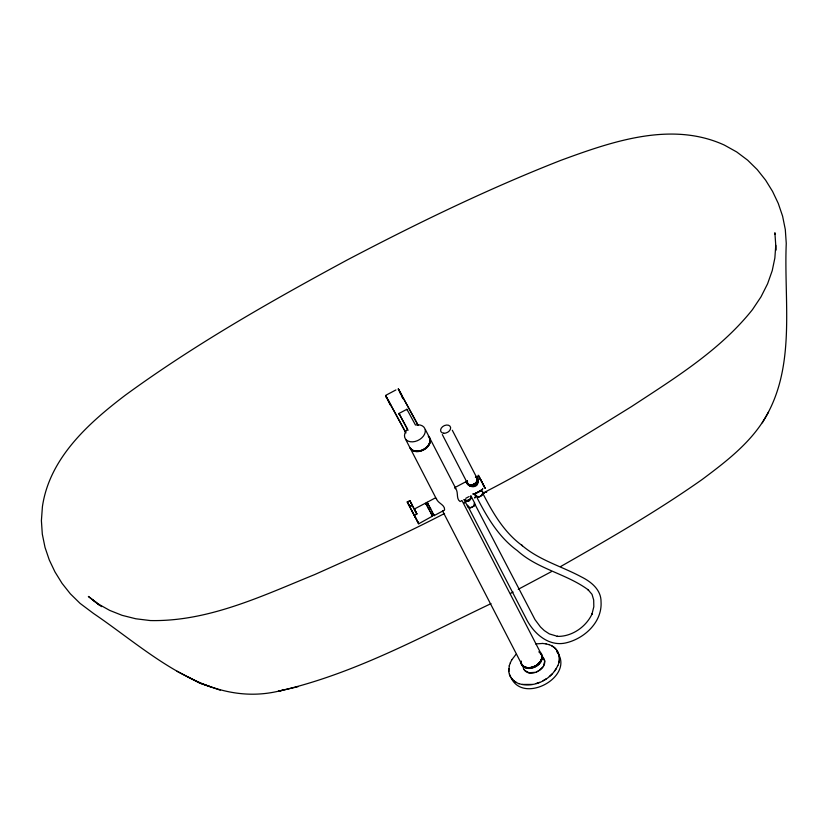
<?xml version="1.0" encoding="UTF-8"?>
<svg xmlns="http://www.w3.org/2000/svg" width="828" height="828" viewBox="0 0 828 828"><rect width="100%" height="100%" fill="white"/><g stroke="black" fill="none" stroke-linecap="round" stroke-linejoin="round"><path stroke-width="1.24" d="M478.035 479.888L477.828 482.258M508.765 671.632L509.282 665.784M508.858 668.693C508.185 674.302 511.259 680.005 516.31 682.531M520.978 662.793L520.988 661.572M521.154 661.106L521.236 663.921M521.195 662.566L521.216 661.386M415.314 517.045L414.404 515.337L416.846 513.867L409.767 500.609L407.283 501.996L412.686 512.584M467.52 483.428L467.334 481.948M408.038 430.332L398.992 413.472L399.572 414.797L398.982 413.472L406.91 409.27L415.459 425.023L418.471 424.795A11.012 7.742 -27.3 0 1 424.505 434.276A11.012 7.742 -27.3 0 1 410.419 441.748A11.012 7.742 -27.3 0 1 405.73 431.554L407.531 429.163M541.978 657.577C540.912 665.174 531.162 670.483 524.321 666.933M558.952 662.617C561.156 655.114 556.592 646.854 549.088 644.681M477.559 483.511L477.88 478.915M467.923 484.152C472.26 489.669 480.737 483.169 476.866 477.611M477.145 483.21L477.704 480.023L476.814 477.715M509.23 665.847L510.338 662.814M557.886 665.598C561.011 658.664 558.993 649.39 551.779 645.933M390.857 405.523L389.16 402.367M510.286 662.866L511.756 659.885M543.53 665.95L544.783 660.982L542.619 657.008M557.782 665.536C551.614 679.622 533.863 688.296 519.032 683.669M470.221 498.911L471.122 497.369M471.298 496.562L471.463 498.032L469.197 500.805L465.543 501.168L464.425 500.164M470.583 507.802L474.009 505.991L474.599 502.969M474.009 505.991L474.775 504.438M467.478 481.43L467.147 482.765L468.72 484.784L471.722 486.077L473.916 486.036M412.313 505.266L409.767 506.55L412.313 505.266L409.881 500.619M407.448 410.553L406.91 409.27M407.283 501.996L414.404 515.337M482.351 489.4L482.662 488.851M560.639 566.538C608.756 539.1 656.863 511.393 702.185 479.474C725.814 461.796 750.313 443.187 765.507 417.343C796.122 365.034 783.764 300.999 786.258 243.36L785.306 229.522L782.595 216.149L778.248 203.367L772.565 191.413L765.6 180.142L757.216 169.574L747.643 160.177L736.744 151.979L724.365 145.086C671.373 120.836 612.13 141.505 560.929 160.311C487.764 188.981 416.97 223.374 347.418 259.857C271.139 301.05 195.449 344.024 125.328 395.194C88.348 423.284 49.463 458.174 42.414 506.664L41.4 520.657L42.311 534.153L45.022 547.391L49.276 559.945L54.958 571.889L62.069 583.378L70.328 593.8L80.119 603.415L93.626 613.548C148.305 650.539 206.265 708.095 278.663 691.152C353.763 674.23 422.011 636.494 491.004 603.622M482.403 489.327L482.714 488.768M762.309 422.808L768.539 412.106M511.714 659.926L516.03 654.337M540.384 662.69L542.454 657.722L541.015 653.344M523.958 669.459C530.5 679.519 551.21 666.819 542.713 657.008M554.387 671.301L556.364 668.465M482.093 489.451L479.288 491.666L474.713 493.674M542.692 667.161L539.266 670.338M461.351 500.868L460.109 501.54C455.721 498.808 458.857 491.967 455.452 488.396L454.613 488.002M444.056 510.338L444.595 509.758C444.978 504.562 437.515 503.269 436.377 498.518M475.841 485.011L476.617 484.225M539.307 663.735L536.886 665.743M549.337 676.497L552.09 674.013M481.534 490.052L474.692 493.778M470.356 498.922L466.982 500.629L464.229 499.501M469.124 496.541L465.709 498.352M481.917 490.052L476.235 493.25L472.985 494.005L474.537 493.933M535.312 666.219C539.09 664.139 543.251 660.019 541.74 655.31M543.054 680.688L546.345 678.763M551.324 571.693L518.266 589.288M385.682 395.38L395.919 389.947M401.559 395.794L403.339 398.692L400.348 392.762M401.611 395.908L403.288 398.775M414.89 508.765L425.437 503.176M427.548 503.227L427.103 502.296L435.58 497.794M455.162 487.413L464.974 482.217M418.854 523.7L432.464 516.144M433.582 514.695L434.151 515.596L443.694 510.534M444.564 513.463C402.077 535.509 358.327 555.05 314.65 574.591C262.155 595.932 208.263 621.807 150.313 620.555L135.792 618.775L122.109 615.339L109.751 610.422L98.553 604.15M463.545 503.393L465.791 502.203M483.645 492.743C534.474 466.723 583.047 436.594 631.557 406.558C674.634 378.23 719.925 350.461 752.455 309.631L760.984 296.869L767.587 283.787L772.234 270.632L774.863 258.015L775.764 245.419M510.514 593.407L513.091 592.041M535.488 666.561L529.496 668.31L524.186 667.285M536.399 671.86L537.858 671.156M533.894 666.902L529.475 667.927L525.428 667.451M536.047 683.545L539.618 682.334M468.855 500.143L466.94 500.733L464.063 499.563L465.243 500.505M464.539 500.112L467.292 501.23L469.124 500.671L471.287 498.021L471.07 496.614M534.878 672.367L528.947 672.75L524.631 670.39M283 690.148L278.663 691.152L298.09 686.671M535.695 643.915L542.795 643.439M532.435 684.435L522.126 684.445M474.465 493.923L473.047 493.943M475.448 477.28L476.059 477.311L475.489 477.176M464.425 500.267L467.685 506.581L470.604 507.792M467.282 501.168L464.56 500.06M542.744 643.46L546.066 643.894M469.372 485.612L472.891 486.771L475.293 486.315C480.726 484.39 475.903 474.258 476.98 476.835L476.7 476.431M546.004 643.905L549.171 644.67M471.701 486.616L468.42 484.98M211.212 687.043L200.065 683.193L177.057 671.27M220.217 690.159L200.065 683.193L187.459 676.652M519.011 683.793C514.757 681.961 510.7 678.846 509.427 674.209M470.49 486.212C467.748 485.901 462.541 476.4 468.389 485.104M539.183 651.864L541.802 654.306M538.997 651.957L540.001 652.588M524.31 667.068L521.723 664.284L442.525 510.845M416.846 513.867L416.029 512.346M98.811 604.347L88.348 596.439L96.534 602.898M92.301 599.669L101.533 606.634M97.559 603.684L99.225 605.02M468.896 507.574L467.758 506.632L467.541 505.163M556.799 651.708C575.429 675.544 525.045 704.297 511.549 678.712M540.798 653.406L539.804 652.381L541.181 653.975L461.983 500.526M523.296 666.426L521.878 664.594M522.354 665.805C529.258 672.802 543.903 664.936 542.102 655.331M523.141 666.768L521.681 664.874M521.723 664.284L523.224 666.116M540.591 653.188L541.181 653.975M400.162 392.327L400.68 393.383M418.223 425.375L400.162 392.337L400.359 392.814M540.684 653.375L541.45 654.317M478.491 475.489L481.875 481.751M427.103 502.296L427.724 503.745M426.865 505.411L425.499 503.145L426.337 504.438M427.445 503.082L427.776 503.672L427.248 502.513M432.558 516.444L431.419 513.991M418.647 523.71L416.846 520.45M485.28 488.334L478.17 475.21L481.751 481.865M398.237 388.839L399.324 390.568M385.972 396.498L385.662 395.856M388.021 400.152L387.463 399.137L388.094 400.059M400.017 391.81L398.34 389.005L398.723 389.74M385.755 395.67L387.276 398.568M385.713 395.794L390.764 405.575L387.607 399.52M400.545 392.948L401.135 394.2M387.804 399.707L388.549 400.866M434.151 515.596L432.868 513.225M414.362 509.313L414.818 509.944M400.938 393.652L401.404 394.687M388.197 400.41L389.119 401.901M399.541 391.126L400.41 392.544M386.955 397.802L387.628 399.344M427.61 503.165L428.314 504.645M414.714 509.924L415.397 510.99M401.456 394.583L402.429 396.571M388.715 401.342L405.482 432.123M417.674 521.806L418.771 523.751L413.441 513.857M403.039 397.678L418.161 425.447M398.992 413.472L407.531 429.225M387.721 399.199L405.999 432.94M407.335 501.903L409.767 506.55M483.397 494.533C493.312 513.702 504.594 532.87 522.437 545.755L521.681 545.145C538.987 560.194 561.456 566.186 581.287 576.857C591.12 581.722 601.211 589.784 601.045 601.832C602.339 622.335 583.999 639.04 565.141 643.066C547.712 646.564 532.87 632.592 525.852 617.988L468.027 506.467M477.352 498.311C487.475 517.914 499.098 537.434 517.314 550.62C537.889 569.312 566.662 573.742 588.605 590.126L587.88 589.536L592.01 594.328L593.686 599.99L593.821 606.758L591.927 614.304L592.155 613.765C586.131 626.879 571.817 636.815 557.213 636.38L557.824 636.442L549.347 633.917L544.317 630.605L540.518 627.013L535.023 619.665L474.33 503.124A3.571 2.505 -27.4 0 1 471.743 507.285A3.571 2.505 -27.4 0 1 467.81 505.504M428.19 504.211L428.987 505.898M426.586 505.059L427.548 506.664M415.283 510.979L416.132 512.356M482.527 483.604L484.711 487.64L482.765 483.428M428.925 505.577L430.612 508.93M427.32 506.425L428.335 508.133M429.784 507.181L430.653 508.909M429.163 509.696L428.231 508.019L429.991 511.445M416.091 518.856L414.279 515.295M481.761 481.813L484.214 486.491M430.695 508.889L431.595 510.597M414.279 515.461L416.215 518.752M479.898 478.625L480.737 480.219M431.44 510.503L432.433 512.201M429.991 511.269L430.839 513.049M416.122 518.773L417.053 520.357M432.206 511.973L434.1 515.575M430.767 512.739L431.543 514.416M416.95 520.357L418.668 523.503M413.389 513.94L411.816 510.69M452.305 430.249L477.031 478.16M442.328 434.576L467.24 482.848M471.318 496.603L474.579 502.927M425.406 429.649L429.504 437.598A11.012 7.742 -27.3 0 1 423.481 449.552A11.012 7.742 -27.3 0 1 410.046 447.917L405.948 439.958M429.691 437.95L455.835 488.603M436.377 498.922L410.233 448.269A11.012 7.742 -27.3 0 0 425.012 449.107A11.012 7.742 -27.3 0 0 428.252 436.242M409.767 500.609L416.836 514.043M466.506 482.579L467.023 483.769L466.019 481.751L466.278 482.32M403.339 398.879L398.827 390.164M399.21 390.723L398.423 389.346M400.804 393.869L400.245 392.555M386.241 396.84L386.51 397.368M386.469 397.471L385.838 396.022M425.602 503.383L426.006 504.097M484.835 487.423L485.115 488.272M433.375 514.229L433.996 515.337M431.937 514.995L432.454 516.196M466.319 482.186L466.06 481.637M477.539 478.046L477.994 478.946M523.534 668.393L523.907 669.562M521.392 663.373L521.847 664.708M521.267 663.818L521.65 664.998M542.112 656.449L541.243 654.089L541.833 656.097L541.647 655.124M523.275 667.264L523.482 668.486M521.236 662.462L521.443 663.663M471.236 496.552L471.411 498.001M470.956 495.9L471.101 497.4M775.049 234.427L774.884 232.771L776.095 250.108M482.144 493.954A3.571 2.567 -28.4 0 1 481.492 495.03M479.174 496.469A3.571 2.567 -28.4 0 1 475.934 495.693M429.308 437.701A10.795 7.587 -27.3 0 1 423.408 449.418A10.795 7.587 -27.3 0 1 410.243 447.813M429.494 438.053A10.795 7.587 -27.3 0 1 423.594 449.77A10.795 7.587 -27.3 0 1 410.429 448.165M476.473 477.808A5.258 3.705 -27.3 0 1 474.91 483.728A5.258 3.705 -27.3 0 1 467.944 483.78M467.541 483.024A5.258 3.705 -27.3 0 1 467.499 481.234M476.586 477.756A5.392 3.798 -27.3 0 1 473.337 484.701A5.392 3.798 -27.3 0 1 467.396 481.265M481.617 491.014A4.068 2.867 -27.3 0 1 480.592 496.251A4.068 2.867 -27.3 0 1 475.158 494.782M467.302 481.078A5.392 3.798 -27.3 0 0 473.813 484.276A5.392 3.798 -27.3 0 0 475.717 477.052A5.434 3.829 -27.3 0 1 473.813 484.276A5.434 3.829 -27.3 0 1 467.24 481.058M481.637 490.9A4.161 2.929 -27.3 0 1 480.592 496.251A4.161 2.929 -27.3 0 1 475.055 494.751M484.432 492.826A11.064 7.783 -27.3 0 0 483.728 493.177A11.126 7.825 -27.3 0 1 484.442 492.836M486.636 491.998A11.064 7.783 -27.3 0 0 485.891 492.236A11.126 7.825 -27.3 0 1 486.657 491.998M474.786 497.763A15.328 10.785 -27.3 0 1 476.535 495.341M474.879 497.938A15.328 10.785 -27.3 0 1 476.628 495.527M541.895 656.221L541.647 658.467L541.895 656.221M541.709 658.591L540.632 660.889L541.709 658.591M540.694 661.013L538.873 663.176L540.694 661.013M538.935 663.3L536.513 665.132L538.935 663.3M536.575 665.246L533.739 666.602L536.575 665.246M533.801 666.716L530.789 667.461L533.801 666.716M530.851 667.585L527.881 667.647L530.851 667.585M527.953 667.772L525.273 667.151L527.953 667.772M525.335 667.264L523.161 665.991L525.335 667.264M470.977 497.411L470.811 496.013L470.946 497.442M443.684 433.251A5.33 3.747 -27.3 0 0 450.608 427.476A5.33 3.747 -27.3 0 0 442.545 426.71A5.33 3.747 -27.3 0 0 443.684 433.251"/></g></svg>
